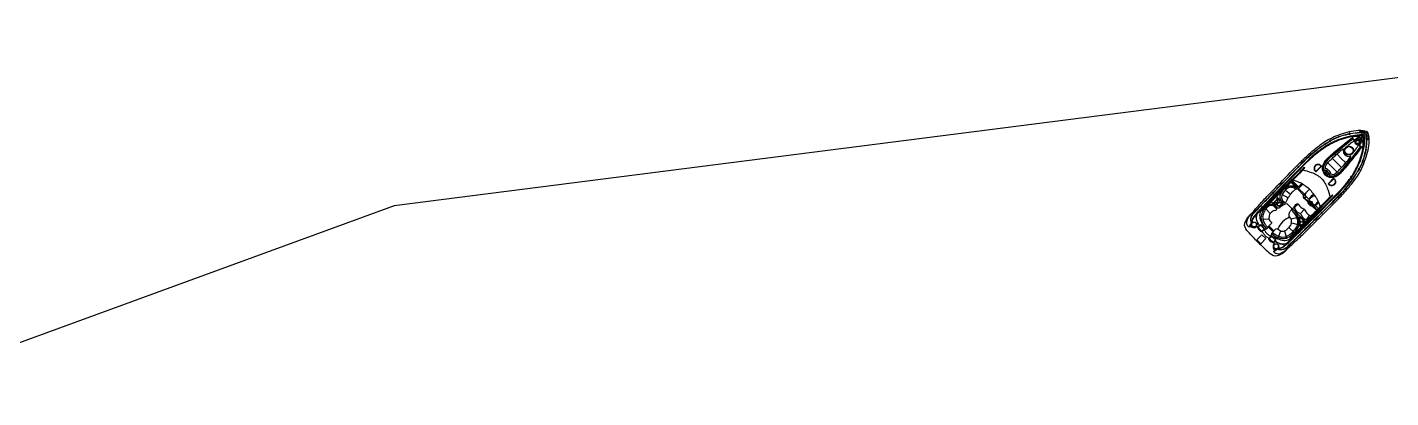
# Model space of a CAD drawing. Header units: metres. Extents: x 268124 to 271097, y 2138069 to 2140457.
# Drawn here: x 269612 to 270198, y 2138105 to 2138264 of the extents above; entities that cross this region are included whole.
import ezdxf

# ---------------------------------------------------------------- set-up
doc = ezdxf.new("R2010")
doc.units = ezdxf.units.M
doc.layers.add('village', color=3, linetype='Continuous')

msp = doc.modelspace()

# ---------------------------------------------------------------- linework, layer by layer
at = {"color": 32, "true_color": 0xcd6928}
for p, q in [((270176.33, 2138207.86), (270174.42, 2138209.76)), ((270172.5, 2138203.98), (270170.49, 2138205.97)), ((270174.42, 2138205.92), (270172.42, 2138207.9)), ((270172.5, 2138203.98), (270174.5, 2138202)), ((270174.42, 2138205.92), (270176.41, 2138203.95)), ((270176.33, 2138207.86), (270178.25, 2138205.97)), ((270157.64, 2138194.57), (270154.58, 2138197.59)), ((270158, 2138194.93), (270154.94, 2138197.96)), ((270150.91, 2138192.29), (270153.48, 2138190.9)), ((270152.3, 2138194.26), (270154.51, 2138192.47)), ((270143.93, 2138186.19), (270145.76, 2138184.16)), ((270158.73, 2138184.21), (270160.5, 2138186)), ((270161.2, 2138191.42), (270160.44, 2138190.66)), ((270160.44, 2138190.66), (270162.02, 2138189.11)), ((270160.44, 2138190.66), (270162.5, 2138189.54)), ((270163.06, 2138188.6), (270162.2, 2138189)), ((270163, 2138188.47), (270162.24, 2138188.82)), ((270162.38, 2138188.75), (270163.49, 2138187.65)), ((270163.2, 2138188.27), (270163.57, 2138187.49)), ((270163.34, 2138188.33), (270163.75, 2138187.46)), ((270163.85, 2138187.29), (270165.74, 2138185.43)), ((270164.27, 2138187.91), (270165.74, 2138185.43)), ((270142.62, 2138181.69), (270145.23, 2138181.92)), ((270154.73, 2138181.83), (270157.79, 2138182.65)), ((270154.89, 2138180.14), (270158.18, 2138179.29)), ((270155.87, 2138185.65), (270160.97, 2138180.61)), ((270137.84, 2138179.09), (270137.77, 2138179.06)), ((270144.9, 2138178.47), (270146.09, 2138177.29)), ((270145.23, 2138178.87), (270146.46, 2138177.66)), ((270147.01, 2138176.38), (270146.09, 2138177.29)), ((270147.37, 2138176.75), (270146.46, 2138177.66)), ((270150.19, 2138176.79), (270149.25, 2138173.83)), ((270151.88, 2138176.7), (270152.77, 2138173.66)), ((270153.85, 2138178.19), (270156.05, 2138176.06)), ((270147.98, 2138169.06), (270147.96, 2138168.98))]:
    msp.add_line(p, q, dxfattribs=at)
for points in [[(270140.64, 2138171.78, -0.01736), (270136.28, 2138176.3, -0.12634), (270134.77, 2138178.99, -0.172899), (270136.4, 2138182.75, -0.013884), (270138.7, 2138185.26, -0.008973), (270141.96, 2138188.88, -0.01509), (270145.77, 2138192.94, 0.002245), (270151.77, 2138199.09, -0.003342), (270158.45, 2138205.88, -0.016984), (270163.07, 2138210.28, -0.024546), (270166.82, 2138213.31, -0.067942), (270172.04, 2138216.61, -0.033948), (270175.99, 2138218.21, -0.022001), (270179.78, 2138219.39, -0.042872), (270183.63, 2138219.94, -0.059514), (270185.88, 2138219.81, -0.046364), (270186.96, 2138219.54, -0.104882), (270187.55, 2138219.2, -0.104882)], [(270140.64, 2138171.78, 0.01736), (270145.22, 2138167.46, 0.12634), (270147.92, 2138165.98, 0.172899), (270151.66, 2138167.65, 0.013884), (270154.15, 2138169.99, 0.008973), (270157.73, 2138173.28, 0.01509), (270161.75, 2138177.14, -0.002245), (270167.83, 2138183.2, 0.003342), (270174.55, 2138189.96, 0.016984), (270178.89, 2138194.63, 0.024546), (270181.88, 2138198.4, 0.067942), (270185.13, 2138203.66, 0.033948), (270186.69, 2138207.64, 0.022001), (270187.82, 2138211.43, 0.042872), (270188.33, 2138215.29, 0.059514), (270188.18, 2138217.54, 0.046364), (270187.89, 2138218.62, 0.104882), (270187.55, 2138219.2, 0.104882)], [(270142.7, 2138188.63, 0.006425), (270146.34, 2138192.41, 0.002217), (270152.33, 2138198.54, -0.003368), (270159.04, 2138205.41, -0.024633), (270163.37, 2138209.64, -0.015037), (270166.51, 2138212.11, -0.025439), (270168.33, 2138213.41, -0.013843), (270172.27, 2138215.87, -0.040266), (270176.28, 2138217.56, -0.016729), (270180.21, 2138218.59, -0.029739), (270184.34, 2138218.99, 0.01525), (270186.29, 2138218.93, -0.132389), (270186.63, 2138218.85, -0.028442), (270186.76, 2138218.79, -0.028442)], [(270142.76, 2138188.58, 0.006424), (270146.4, 2138192.36, 0.002217), (270152.38, 2138198.49, -0.003368), (270159.1, 2138205.36, -0.024633), (270163.42, 2138209.58, -0.015038), (270166.56, 2138212.05, -0.025461), (270168.37, 2138213.34, -0.013839), (270172.3, 2138215.81, -0.040238), (270176.3, 2138217.48, -0.016715), (270180.23, 2138218.51, -0.029693), (270184.34, 2138218.92, 0.015234), (270186.29, 2138218.85, -0.134036), (270186.6, 2138218.78, -0.024879), (270186.71, 2138218.73, -0.024879)], [(270157.42, 2138174.07, -0.006424), (270161.16, 2138177.76, -0.002217), (270167.23, 2138183.81, 0.003368), (270174.02, 2138190.6, 0.024633), (270178.19, 2138194.97, 0.015038), (270180.63, 2138198.14, 0.025461), (270181.9, 2138199.96, 0.013839), (270184.32, 2138203.92, 0.040238), (270185.96, 2138207.93, 0.016715), (270186.94, 2138211.87, 0.029693), (270187.3, 2138215.99, -0.015234), (270187.21, 2138217.94, 0.134036), (270187.14, 2138218.25, 0.024879), (270187.09, 2138218.35, 0.024879)], [(270157.47, 2138174.02, -0.006425), (270161.22, 2138177.7, -0.002217), (270167.28, 2138183.75, 0.003368), (270174.07, 2138190.54, 0.024633), (270178.25, 2138194.92, 0.015037), (270180.69, 2138198.09, 0.025439), (270181.97, 2138199.92, 0.013843), (270184.39, 2138203.88, 0.040266), (270186.03, 2138207.91, 0.016729), (270187.02, 2138211.86, 0.029739), (270187.38, 2138215.99, -0.01525), (270187.29, 2138217.94, 0.132389), (270187.21, 2138218.28, 0.028442), (270187.14, 2138218.41, 0.028442)], [(270164.3, 2138209.2, -0.031596), (270167.03, 2138211.44, -0.004928), (270168.96, 2138212.78, -0.02844), (270172.51, 2138214.83, -0.042875), (270176.34, 2138216.37, -0.035347), (270180.3, 2138217.49, -0.024093), (270184.08, 2138218.09, -0.079837), (270186.12, 2138218.14)], [(270164.35, 2138209.14, -0.031592), (270167.07, 2138211.38, -0.004926), (270169, 2138212.72, -0.028436), (270172.55, 2138214.76, -0.042895), (270176.36, 2138216.3, -0.035363), (270180.31, 2138217.42, -0.024111), (270184.09, 2138218.01, -0.077658), (270186.05, 2138218.07, -0.077658)], [(270164.4, 2138209.09, -0.031588), (270167.12, 2138211.32, -0.004924), (270169.05, 2138212.66, -0.028433), (270172.58, 2138214.69, -0.042917), (270176.39, 2138216.22, -0.035379), (270180.33, 2138217.34, -0.02413), (270184.1, 2138217.93, -0.075408), (270185.99, 2138218, -0.075408)], [(270164.51, 2138208.97, -0.031581), (270167.2, 2138211.19, -0.00492), (270169.13, 2138212.53, -0.028426), (270172.65, 2138214.56, -0.042959), (270176.44, 2138216.08, -0.035411), (270180.36, 2138217.19, -0.028829), (270183.52, 2138217.69, -0.092336), (270185.48, 2138217.49, -0.080328)], [(270177.58, 2138196.05, 0.031581), (270179.77, 2138198.77, 0.00492), (270181.08, 2138200.71, 0.028426), (270183.07, 2138204.25, 0.042959), (270184.55, 2138208.05, 0.035411), (270185.62, 2138211.99, 0.028829), (270186.08, 2138215.16, 0.092336), (270185.86, 2138217.11, 0.080328)], [(270177.69, 2138195.94, 0.031588), (270179.89, 2138198.68, 0.004924), (270181.21, 2138200.63, 0.028433), (270183.21, 2138204.19, 0.042917), (270184.7, 2138208.01, 0.035379), (270185.77, 2138211.96, 0.02413), (270186.32, 2138215.74, 0.075408), (270186.37, 2138217.62, 0.075408)], [(270177.75, 2138195.89, 0.031592), (270179.96, 2138198.64, 0.004926), (270181.27, 2138200.59, 0.028436), (270183.27, 2138204.15, 0.042895), (270184.77, 2138207.98, 0.035363), (270185.84, 2138211.95, 0.024111), (270186.4, 2138215.73, 0.077658), (270186.44, 2138217.69, 0.077658)], [(270177.8, 2138195.84, 0.031596), (270180.02, 2138198.59, 0.004928), (270181.34, 2138200.54, 0.02844), (270183.34, 2138204.12, 0.042875), (270184.84, 2138207.96, 0.035347), (270185.92, 2138211.93, 0.024093), (270186.47, 2138215.72, 0.079837), (270186.5, 2138217.76)], [(270181.09, 2138216.29), (270181.5, 2138215.82, 0.382221), (270182.15, 2138215.67), (270184.13, 2138217.02, 0.786544), (270184.08, 2138217.44), (270181.5, 2138217.35, 0.616464), (270181.09, 2138216.29, 3.844907)], [(270184.71, 2138212.71), (270184.24, 2138213.11, -0.382221), (270184.08, 2138213.77), (270185.4, 2138215.76, -0.786544), (270185.83, 2138215.71), (270185.76, 2138213.13, -0.616464), (270184.71, 2138212.71, -3.844907)], [(270164.3, 2138209.2), (270162.63, 2138207.66), (270160.75, 2138205.84), (270157.76, 2138202.78), (270153.64, 2138198.61), (270147.1, 2138191.85, -0.002601), (270143.58, 2138188.14, 0.004411), (270140.6, 2138184.98, 0.013009), (270138.64, 2138182.72, 0.113396), (270137.92, 2138181.19, 0.146005), (270138, 2138180.16, 1.595219)], [(270164.35, 2138209.14), (270162.68, 2138207.61), (270160.8, 2138205.78), (270157.82, 2138202.73), (270153.69, 2138198.56), (270147.15, 2138191.79, -0.002601), (270143.64, 2138188.08, 0.004411), (270140.65, 2138184.93, 0.013003), (270138.7, 2138182.67, 0.113337), (270138, 2138181.17, 0.144821), (270138.07, 2138180.2, 0.138987)], [(270164.4, 2138209.09), (270162.73, 2138207.55), (270160.85, 2138205.73), (270157.87, 2138202.67), (270153.75, 2138198.5), (270147.21, 2138191.74, -0.002601), (270143.69, 2138188.03, 0.00441), (270140.71, 2138184.88, 0.012997), (270138.76, 2138182.62, 0.113276), (270138.07, 2138181.15, 0.142458), (270138.14, 2138180.24, 0.142458)], [(270164.5, 2138208.97), (270162.84, 2138207.44), (270160.96, 2138205.62), (270157.98, 2138202.57), (270153.85, 2138198.4), (270147.32, 2138191.63, -0.002601), (270143.81, 2138187.92, 0.00441), (270140.82, 2138184.78, 0.002867), (270140.38, 2138184.29, 0.002867)], [(270144.33, 2138177.6), (270143.34, 2138178.57, -0.202722), (270141.37, 2138183.38, -0.178768), (270142.32, 2138185.72, 0.010028), (270145.61, 2138189.19, -0.005356), (270151.1, 2138194.83, -0.016605), (270155.65, 2138199.29, 0.018921), (270160.36, 2138203.94, -0.925873), (270160.57, 2138203.78, -0.041202), (270159.82, 2138202.87, -0.024461), (270157.16, 2138200.17, 0.012888), (270152.06, 2138194.95, -0.019359), (270148.99, 2138191.97, 0.002375), (270145.44, 2138188.52, -0.006386), (270143.25, 2138186.27, -0.013656), (270142.35, 2138185.38, -0.862706), (270142.16, 2138185.53, 0.648089)], [(270142.23, 2138185.49, -0.016488), (270142.38, 2138185.67, 0.010023), (270145.67, 2138189.13, -0.005356), (270151.16, 2138194.78, -0.016607), (270155.71, 2138199.24, 0.018921), (270160.41, 2138203.88, 0.01143), (270160.42, 2138203.89, -0.913283), (270160.5, 2138203.83, -0.041174), (270159.76, 2138202.92, -0.024478), (270157.11, 2138200.23, 0.012889), (270152, 2138195, -0.019362), (270148.94, 2138192.02, 0.002377), (270145.39, 2138188.58, -0.006391), (270143.2, 2138186.32, -0.013664), (270142.3, 2138185.44, 0.000701), (270142.3, 2138185.44, -0.819976), (270142.23, 2138185.49, -0.819976)], [(270165.45, 2138202.06), (270167.82, 2138204.46, 0.483063), (270165.15, 2138204.78, 0.50024), (270165.45, 2138202.06, 0.418424)], [(270162.96, 2138194.34, 0.033687), (270159.09, 2138197.16, 0.051879), (270155.51, 2138198.54, 1.92312)], [(270167.79, 2138199.23, 0.096403), (270163.63, 2138201.66, 0.040538), (270159.76, 2138202.8, 1.92312)], [(270167.79, 2138199.23, -0.096403), (270170.27, 2138195.1, -0.040538), (270171.45, 2138191.23, -1.92312)], [(270170.65, 2138196.91), (270173.03, 2138199.31, -0.483063), (270173.38, 2138196.64, -0.50024), (270170.65, 2138196.91, -0.418424)], [(270146.33, 2138175.62), (270147.41, 2138174.54, 0.202722), (270152.24, 2138172.64, 0.178768), (270154.57, 2138173.61, -0.010028), (270158, 2138176.93, 0.005356), (270163.58, 2138182.49, 0.016605), (270167.99, 2138187.09, -0.018921), (270172.58, 2138191.84, 0.925873), (270172.43, 2138192.05, 0.041202), (270171.52, 2138191.29, 0.024461), (270168.85, 2138188.6, -0.012888), (270163.69, 2138183.44, 0.019359), (270160.74, 2138180.35, -0.002375), (270157.34, 2138176.76, 0.006386), (270155.1, 2138174.54, 0.013656), (270154.23, 2138173.63, 0.862706), (270154.38, 2138173.45, -0.648089)], [(270177.8, 2138195.84), (270176.29, 2138194.15), (270174.48, 2138192.25), (270171.46, 2138189.23), (270167.33, 2138185.06), (270160.64, 2138178.45, 0.002601), (270156.97, 2138174.9, -0.004411), (270153.85, 2138171.87, -0.013009), (270151.61, 2138169.89, -0.113396), (270150.08, 2138169.16, -0.146005), (270149.05, 2138169.23, -1.595219)], [(270177.75, 2138195.89), (270176.23, 2138194.21), (270174.43, 2138192.31), (270171.4, 2138189.29), (270167.28, 2138185.12), (270160.59, 2138178.5, 0.002601), (270156.92, 2138174.95, -0.004411), (270153.8, 2138171.93, -0.013003), (270151.56, 2138169.95, -0.113337), (270150.07, 2138169.23, -0.144821), (270149.1, 2138169.3, -0.138987)], [(270177.69, 2138195.94), (270176.17, 2138194.26), (270174.37, 2138192.36), (270171.35, 2138189.34), (270167.23, 2138185.17), (270160.53, 2138178.56, 0.002601), (270156.86, 2138175.01, -0.00441), (270153.75, 2138171.99, -0.012997), (270151.51, 2138170.01, -0.113276), (270150.05, 2138169.31, -0.142458), (270149.14, 2138169.36, -0.142458)], [(270177.58, 2138196.05), (270176.06, 2138194.36), (270174.26, 2138192.47), (270171.24, 2138189.45), (270167.12, 2138185.28), (270160.43, 2138178.67, 0.002601), (270156.75, 2138175.12, -0.00441), (270153.64, 2138172.1, -0.002867), (270153.16, 2138171.65, -0.002867)], [(270154.34, 2138173.51, 0.016488), (270154.51, 2138173.67, -0.010023), (270157.94, 2138176.99, 0.005356), (270163.53, 2138182.54, 0.016607), (270167.94, 2138187.14, -0.018921), (270172.53, 2138191.9, -0.01143), (270172.53, 2138191.9, 0.913283), (270172.47, 2138191.99, 0.041174), (270171.58, 2138191.24, 0.024478), (270168.91, 2138188.55, -0.012889), (270163.74, 2138183.39, 0.019362), (270160.8, 2138180.29, -0.002377), (270157.39, 2138176.71, 0.006391), (270155.16, 2138174.49, 0.013664), (270154.29, 2138173.58, -0.000701), (270154.29, 2138173.58, 0.819976), (270154.34, 2138173.51, 0.819976)], [(270160.38, 2138192.35), (270160.13, 2138192.1, 0.516839), (270160.44, 2138190.66, 0.282905)], [(270161.05, 2138193.03), (270160.38, 2138192.35, 0.545737), (270160.7, 2138190.92, 0.282905)], [(270162.62, 2138194.61), (270161.05, 2138193.03, 0.462925), (270161.2, 2138191.42), (270162.54, 2138190.24)], [(270162.96, 2138194.34, -0.033687), (270165.82, 2138190.5, -0.051879), (270167.24, 2138186.94, -1.92312)], [(270142.7, 2138188.63, -0.002942), (270140.06, 2138185.88, 0.002013), (270138.38, 2138184.11, 0.130442), (270137.48, 2138182.58, 0.261246), (270137.7, 2138179.92, 0.209197)], [(270142.76, 2138188.58, -0.002941), (270140.11, 2138185.82, 0.002014), (270138.44, 2138184.06, 0.130992), (270137.55, 2138182.55, 0.261832), (270137.76, 2138179.97, 0.261832)], [(270141.29, 2138178.92, -0.043334), (270140.36, 2138180.47, -0.18333), (270139.97, 2138183.36, -0.123985), (270141.1, 2138185.19, 0.015377), (270142.09, 2138186.35)], [(270155.28, 2138186.19), (270153.07, 2138188.38, 0.158322), (270149.96, 2138186.74, -0.417676), (270148.79, 2138186.66), (270146.18, 2138189.24)], [(270146.33, 2138175.62), (270146.72, 2138176.09), (270148.02, 2138177.41, -0.448043), (270149.26, 2138177.43, 0.025561), (270150.04, 2138176.88, 0.15676), (270151.1, 2138176.61, 0.144288), (270151.91, 2138176.72, 0.079427), (270153.22, 2138177.56, 0.054179), (270154.39, 2138178.86, 0.127294), (270154.89, 2138180.17, -0.025195), (270154.95, 2138181.13, 0.112656), (270154.73, 2138181.84, 0.061652), (270154.17, 2138182.59, -0.222278), (270153.89, 2138183.3, -0.049109), (270153.94, 2138184.04, -0.09997), (270154.17, 2138184.79, -0.045992), (270154.87, 2138185.73), (270155.28, 2138186.19)], [(270148.49, 2138191.48), (270150.81, 2138189.18, -0.406088), (270150.49, 2138187.22)], [(270155.28, 2138186.19, -0.291269), (270155.88, 2138186.69, -0.299867), (270156.28, 2138186.39, 0.273478), (270158.37, 2138184.39, -0.28657), (270158.94, 2138183.87, 0.198759), (270160.91, 2138181.62, -0.45148), (270161.34, 2138181.01, -1.463971)], [(270155.87, 2138186.69, -0.164009), (270157.28, 2138188.41, -0.407559), (270158, 2138188.12, 0.20466), (270160.15, 2138186.18, -0.28657), (270160.71, 2138185.66, 0.198759), (270162.69, 2138183.42, -0.45148), (270163.11, 2138182.8, -1.463971)], [(270136.63, 2138178.35, -0.164393), (270135.88, 2138179.29, -0.188684), (270135.82, 2138181.2, -0.10758), (270137.67, 2138184.17)], [(270141.23, 2138178.88, -0.043195), (270140.3, 2138180.44, -0.183415), (270139.89, 2138183.38, -0.094511), (270140.69, 2138184.86)], [(270147.26, 2138167.83, 0.164393), (270148.21, 2138167.09, 0.188684), (270150.12, 2138167.06, 0.10758), (270153.07, 2138168.94)], [(270147.74, 2138172.44, 0.043195), (270149.31, 2138171.52, 0.183415), (270152.26, 2138171.15, 0.094511), (270153.73, 2138171.97)], [(270147.78, 2138172.51, 0.043334), (270149.34, 2138171.59, 0.18333), (270152.24, 2138171.23, 0.123985), (270154.05, 2138172.38, -0.015377), (270155.2, 2138173.38)], [(270157.47, 2138174.02, 0.002942), (270154.75, 2138171.35, -0.002013), (270153, 2138169.65, -0.130442), (270151.48, 2138168.73, -0.261246), (270148.82, 2138168.92, -0.209197)], [(270157.42, 2138174.07, 0.002941), (270154.7, 2138171.4, -0.002014), (270152.95, 2138169.71, -0.130992), (270151.45, 2138168.8, -0.261832), (270148.87, 2138168.99, -0.261832)]]:
    msp.add_lwpolyline(points, format="xyb", dxfattribs=at)
for points in [[(270181.23, 2138216.42), (270181.65, 2138215.94, 0.383069), (270182.05, 2138215.84), (270184.05, 2138217.2, 0.853636), (270184.06, 2138217.25), (270181.51, 2138217.16, 0.613527)], [(270184.83, 2138212.85), (270184.35, 2138213.26, -0.383069), (270184.25, 2138213.67), (270185.58, 2138215.68, -0.853636), (270185.64, 2138215.69), (270185.57, 2138213.14, -0.613527)], [(270165.43, 2138202.26), (270167.62, 2138204.48, 0.460147), (270165.25, 2138204.67, 0.47706)], [(270170.85, 2138196.89), (270173.05, 2138199.12, -0.460147), (270173.26, 2138196.75, -0.47706)], [(270158.85, 2138182.48, 0.917705), (270158.29, 2138181.91, -0.209704), (270158.35, 2138179.3, 0.850912), (270158.9, 2138178.9), (270160.2, 2138180.21, 0.435659), (270160.22, 2138180.96)]]:
    msp.add_lwpolyline(points, format="xyb", close=True, dxfattribs=at)
for points in [[(270187.2, 2138219.23), (270183.87, 2138215.87)], [(270183.9, 2138215.89), (270187.2, 2138219.23)], [(270187.58, 2138218.85), (270184.26, 2138215.49)], [(270184.28, 2138215.52), (270187.58, 2138218.85)], [(270160.57, 2138207), (270160.48, 2138207.1), (270159.45, 2138206.06), (270159.55, 2138205.96)], [(270159.61, 2138205.9), (270159.68, 2138205.83), (270160.71, 2138206.87), (270160.63, 2138206.95)], [(270155.7, 2138198.49), (270155.42, 2138198.2), (270157.97, 2138195.68), (270159.3, 2138197.03)], [(270146.82, 2138192.89), (270146.75, 2138192.96), (270145.76, 2138191.97), (270145.85, 2138191.88)], [(270145.9, 2138191.83), (270145.96, 2138191.78), (270146.94, 2138192.77), (270146.87, 2138192.84)], [(270160.13, 2138192.1), (270157.64, 2138194.57), (270159.77, 2138196.72)], [(270160.5, 2138192.46), (270158, 2138194.93)], [(270174.56, 2138191.11), (270174.49, 2138191.19), (270175.52, 2138192.23), (270175.59, 2138192.15)], [(270175.65, 2138192.09), (270175.74, 2138192), (270174.72, 2138190.96), (270174.61, 2138191.06)], [(270165.07, 2138187.78), (270166.57, 2138186.26)], [(270139.7, 2138185.5), (270139.6, 2138185.6), (270138.6, 2138184.59), (270138.72, 2138184.47)], [(270138.78, 2138184.42), (270138.81, 2138184.38), (270139.81, 2138185.39), (270139.75, 2138185.44)], [(270160.64, 2138177.25), (270160.58, 2138177.31), (270161.57, 2138178.3), (270161.64, 2138178.24)], [(270161.69, 2138178.18), (270161.76, 2138178.11), (270160.78, 2138177.12), (270160.69, 2138177.2)], [(270153.3, 2138170.05), (270153.27, 2138170.09), (270154.26, 2138171.09), (270154.32, 2138171.03)], [(270154.38, 2138170.98), (270154.47, 2138170.88), (270153.48, 2138169.88), (270153.36, 2138169.99)]]:
    msp.add_lwpolyline(points, dxfattribs=at)
for points in [[(270148.28, 2138189.11), (270147.16, 2138188.64), (270148.13, 2138187.9)], [(270148.7, 2138189.53), (270149.16, 2138190.66), (270149.91, 2138189.7)], [(270140.03, 2138172.87), (270142.21, 2138175.08), (270143.93, 2138173.38), (270141.75, 2138171.18)], [(270141.92, 2138176.43), (270143.4, 2138177.46), (270141.89, 2138179.3), (270140.36, 2138178.31)], [(270141.93, 2138176.53), (270143.29, 2138177.47), (270141.87, 2138179.2), (270140.47, 2138178.3)], [(270145.28, 2138173.1), (270146.29, 2138174.59), (270148.16, 2138173.1), (270147.18, 2138171.56)], [(270145.39, 2138173.12), (270146.31, 2138174.48), (270148.06, 2138173.09), (270147.17, 2138171.68)]]:
    msp.add_lwpolyline(points, close=True, dxfattribs=at)
for centre, radius in [((270183.25, 2138214.97), 0.771), ((270183.36, 2138214.86), 0.771), ((270184.62, 2138219.37), 0.313), ((270185.86, 2138219.37), 0.349), ((270187.74, 2138217.51), 0.349), ((270187.75, 2138216.27), 0.313), ((270179.64, 2138211.2), 1.9), ((270179.64, 2138211.2), 1.9), ((270179.64, 2138211.2), 1.74), ((270179.64, 2138211.2), 1.74), ((270169.61, 2138201.81), 0.305), ((270170.36, 2138201.07), 0.305), ((270148.88, 2138188.93), 0.163), ((270138.87, 2138179.44), 1.09), ((270138.87, 2138179.44), 1.01), ((270158.63, 2138182.14), 0.304), ((270158.92, 2138180.68), 0.197), ((270159.84, 2138180.64), 0.304), ((270158.76, 2138179.26), 0.304), ((270148.33, 2138170.09), 1.09), ((270148.33, 2138170.09), 1.01)]:
    msp.add_circle(centre, radius, dxfattribs=at)
for centre, radius, start, end in [((270171.62, 2138215.46), 0.237, 36.93145, 205.02713), ((270171.62, 2138215.46), 0.237, 223.66218, 18.29639), ((270192.21, 2138197.98), 20.14, 118.64299, 133.7138), ((270179.88, 2138218.46), 0.237, 25.54603, 180.68808), ((270179.88, 2138218.46), 0.237, 199.32585, 6.90826), ((270183.25, 2138214.97), 1.13, 55.19958, 27.64913), ((270183.36, 2138214.86), 1.13, 62.98208, 35.43163), ((270187.13, 2138218.78), 0.456, 9.22296, 81.40825), ((270187.13, 2138218.78), 0.456, 9.22296, 81.40825), ((270163.09, 2138209.36), 0.237, 46.63517, 217.04175), ((270163.09, 2138209.36), 0.237, 235.70064, 27.97627), ((270177.02, 2138211.72), 0.202, 344.51021, 130.97795), ((270179.42, 2138211.08), 2.28, 165.25483, 227.05595), ((270179.52, 2138210.99), 2.28, 223.57526, 285.37637), ((270166.28, 2138223.63), 20.14, 316.91741, 331.98822), ((270186.89, 2138211.52), 0.237, 83.72294, 251.30536), ((270186.89, 2138211.52), 0.237, 269.94313, 65.08518), ((270157.9, 2138204.23), 0.237, 50.34571, 220.44482), ((270157.9, 2138204.23), 0.237, 239.105, 31.68553), ((270168.82, 2138200.68), 2.89, 39.58912, 76.19146), ((270180.18, 2138208.59), 0.202, 319.65326, 106.121), ((270183.98, 2138203.23), 0.237, 72.33481, 226.96903), ((270183.98, 2138203.23), 0.237, 245.60409, 53.69976), ((270168.71, 2138200.62), 2.15, 36.60406, 87.81118), ((270168.71, 2138200.62), 2.3, 36.60406, 84.35382), ((270169.18, 2138200.16), 2.15, 2.82003, 54.02715), ((270169.18, 2138200.16), 2.3, 6.27739, 54.02715), ((270169.23, 2138200.27), 2.89, 14.43975, 51.04209), ((270177.98, 2138194.64), 0.237, 62.65493, 214.93057), ((270177.98, 2138194.64), 0.237, 233.58946, 43.99604), ((270145.96, 2138191.83), 3.12, 282.78416, 344.67164), ((270158.37, 2138185.83), 2.24, 98.51563, 162.71978), ((270165.96, 2138191.22), 3.55, 195.94058, 209.29159), ((270163.15, 2138188.42), 0.166, 135.31561, 315.31561), ((270164.24, 2138188.25), 1.24, 140.91813, 166.91099), ((270165.96, 2138191.22), 3.55, 215.26472, 219.50463), ((270162.97, 2138189.51), 1.24, 283.72022, 311.36031), ((270164.24, 2138188.25), 1.24, 131.43104, 131.70035), ((270163.62, 2138188.89), 0.347, 326.1179, 124.46347), ((270165.96, 2138191.22), 3.55, 230.2181, 236.55741), ((270162.97, 2138189.51), 1.24, 318.93086, 319.20016), ((270165.96, 2138191.22), 3.55, 240.7498, 255.50561), ((270172.9, 2138189.39), 0.237, 58.94568, 211.52621), ((270172.9, 2138189.39), 0.237, 230.18639, 40.2855), ((270139.96, 2138177.24), 3.52, 121.31127, 161.64689), ((270159.02, 2138172.66), 11.17, 116.21512, 153.68771), ((270160.35, 2138183.87), 2.24, 281.94005, 350.08755), ((270167.85, 2138184.35), 0.237, 56.53761, 212.78674), ((270167.85, 2138184.35), 0.237, 231.41094, 37.91341), ((270139.69, 2138176.62), 3.52, 127.44098, 150.67352), ((270138.87, 2138179.44), 1.32, 181.08819, 325.98979), ((270138.87, 2138179.44), 1.17, 199.03991, 325.98979), ((270148.33, 2138170.09), 1.32, 124.64142, 269.54302), ((270148.33, 2138170.09), 1.17, 124.64142, 251.5913), ((270146.11, 2138171.16), 3.52, 288.98432, 329.31994), ((270145.5, 2138170.88), 3.52, 299.95769, 323.19023)]:
    msp.add_arc(centre, radius, start, end, dxfattribs=at)
for start_param, end_param in [(0.830012, 1.576846), (4.712389, 5.232342)]:
    msp.add_ellipse((270163.81, 2138189.02), major_axis=(2.91, 2.95), ratio=0.425319, start_param=start_param, end_param=end_param, dxfattribs=at)
for centre, major_axis, ratio in [((270149.66, 2138188.19), (0.797, 0.737), 0.758117), ((270163.15, 2138188.42), (1, -0.99), 0.533092)]:
    msp.add_ellipse(centre, major_axis=major_axis, ratio=ratio, dxfattribs=at)
for points, knots in [([(270169.41, 2138200.86), (270168.56, 2138201.86), (270167.91, 2138203.17), (270168.63, 2138205.77), (270169.5, 2138206.87), (270172.19, 2138209.75), (270174.25, 2138211.25), (270177.75, 2138214.22), (270179.3, 2138215.42), (270180.93, 2138216.65)], [0, 0, 0, 0, 0.0462196, 0.0462196, 0.0924392, 0.0924392, 0.1947325, 0.1947325, 0.2709084, 0.2709084, 0.2709084, 0.2709084]), ([(270169.47, 2138200.91), (270168.59, 2138201.94), (270167.98, 2138203.29), (270168.8, 2138205.92), (270169.72, 2138207.02), (270172.46, 2138209.87), (270174.52, 2138211.39), (270177.94, 2138214.27), (270179.41, 2138215.4), (270180.94, 2138216.57)], [0, 0, 0, 0, 0.0480884, 0.0480884, 0.0961768, 0.0961768, 0.1985377, 0.1985377, 0.2704106, 0.2704106, 0.2704106, 0.2704106]), ([(270169.65, 2138201.06), (270168.75, 2138202.11), (270168.21, 2138203.44), (270169.16, 2138206.06), (270170.13, 2138207.14), (270172.96, 2138210), (270175.06, 2138211.57), (270178.4, 2138214.33), (270179.72, 2138215.35), (270181.04, 2138216.35)], [0, 0, 0, 0, 0.0508337, 0.0508337, 0.1016674, 0.1016674, 0.2060328, 0.2060328, 0.2709084, 0.2709084, 0.2709084, 0.2709084]), ([(270168.8, 2138202.77), (270168.7, 2138203.04), (270168.41, 2138204.25), (270169.94, 2138207.18), (270173.5, 2138210.02), (270177.28, 2138213.4), (270179.98, 2138215.45), (270181.08, 2138216.29)], [0.0234044, 0.0234044, 0.0234044, 0.0234044, 0.0350942, 0.0739111, 0.138251, 0.2165713, 0.2709084, 0.2709084, 0.2709084, 0.2709084]), ([(270168.94, 2138202.91), (270168.77, 2138203.42), (270168.73, 2138203.94), (270169.18, 2138205.59), (270170.02, 2138206.67), (270171.7, 2138208.41), (270172.63, 2138209.15), (270175.4, 2138211.49), (270177.22, 2138213.11), (270179.81, 2138215.13), (270180.49, 2138215.65), (270181.18, 2138216.17)], [0.0248254, 0.0248254, 0.0248254, 0.0248254, 0.0474598, 0.0474598, 0.0949196, 0.0949196, 0.1423794, 0.1423794, 0.237299, 0.237299, 0.2709084, 0.2709084, 0.2709084, 0.2709084]), ([(270169.51, 2138203.49), (270169.18, 2138205.05), (270171.13, 2138206.59), (270172.84, 2138208.36), (270175.27, 2138210.49), (270176.9, 2138211.87)], [0.0313661, 0.0313661, 0.0313661, 0.0313661, 0.1084744, 0.1084744, 0.1920729, 0.1920729, 0.1920729, 0.1920729]), ([(270169.41, 2138200.86), (270170.42, 2138200.02), (270171.74, 2138199.38), (270174.33, 2138200.14), (270175.42, 2138201.02), (270178.27, 2138203.74), (270179.75, 2138205.82), (270182.67, 2138209.35), (270183.86, 2138210.91), (270185.07, 2138212.55)], [0, 0, 0, 0, 0.0462196, 0.0462196, 0.0924392, 0.0924392, 0.1947325, 0.1947325, 0.2709084, 0.2709084, 0.2709084, 0.2709084]), ([(270169.46, 2138200.92), (270170.5, 2138200.05), (270171.85, 2138199.45), (270174.48, 2138200.31), (270175.56, 2138201.24), (270178.39, 2138204.01), (270179.88, 2138206.08), (270182.72, 2138209.54), (270183.84, 2138211.02), (270184.99, 2138212.56)], [0, 0, 0, 0, 0.0480884, 0.0480884, 0.0961768, 0.0961768, 0.1985377, 0.1985377, 0.2704106, 0.2704106, 0.2704106, 0.2704106]), ([(270169.61, 2138201.1), (270170.67, 2138200.21), (270172, 2138199.69), (270174.61, 2138200.67), (270175.68, 2138201.66), (270178.51, 2138204.52), (270180.06, 2138206.63), (270182.78, 2138210), (270183.78, 2138211.33), (270184.77, 2138212.66)], [0, 0, 0, 0, 0.0508337, 0.0508337, 0.1016674, 0.1016674, 0.2060328, 0.2060328, 0.2709084, 0.2709084, 0.2709084, 0.2709084]), ([(270171.32, 2138200.27), (270171.6, 2138200.17), (270172.81, 2138199.9), (270175.72, 2138201.46), (270178.52, 2138205.05), (270181.86, 2138208.87), (270183.88, 2138211.59), (270184.71, 2138212.7)], [0.0234044, 0.0234044, 0.0234044, 0.0234044, 0.0350942, 0.0739111, 0.138251, 0.2165713, 0.2709084, 0.2709084, 0.2709084, 0.2709084]), ([(270171.46, 2138200.41), (270171.98, 2138200.25), (270172.5, 2138200.21), (270174.14, 2138200.68), (270175.21, 2138201.54), (270176.93, 2138203.23), (270177.66, 2138204.17), (270179.97, 2138206.96), (270181.57, 2138208.81), (270183.56, 2138211.42), (270184.08, 2138212.11), (270184.59, 2138212.8)], [0.0248254, 0.0248254, 0.0248254, 0.0248254, 0.0474598, 0.0474598, 0.0949196, 0.0949196, 0.1423794, 0.1423794, 0.237299, 0.237299, 0.2709084, 0.2709084, 0.2709084, 0.2709084]), ([(270172.04, 2138201), (270173.61, 2138200.68), (270175.12, 2138202.64), (270176.87, 2138204.38), (270178.98, 2138206.82), (270180.34, 2138208.47)], [0.0313661, 0.0313661, 0.0313661, 0.0313661, 0.1084744, 0.1084744, 0.1920729, 0.1920729, 0.1920729, 0.1920729]), ([(270150.35, 2138188.83), (270150.1, 2138189.09), (270149.45, 2138188.99), (270148.74, 2138188.14), (270148.8, 2138187.58), (270149.52, 2138187.29), (270150.19, 2138187.62), (270150.53, 2138188.38), (270150.5, 2138188.67), (270150.35, 2138188.83)], [0, 0, 0, 0, 1.743273, 1.743273, 3.486547, 3.486547, 5.22982, 5.22982, 6.283185, 6.283185, 6.283185, 6.283185]), ([(270164.04, 2138187.53), (270164.15, 2138187.65), (270164.17, 2138187.94), (270163.63, 2138188.97), (270162.59, 2138189.51), (270162.03, 2138189.18), (270162.29, 2138188.3), (270163.42, 2138187.44), (270163.9, 2138187.39), (270164.04, 2138187.53)], [0, 0, 0, 0, 1.031451, 1.031451, 2.992455, 2.992455, 4.95346, 4.95346, 6.283185, 6.283185, 6.283185, 6.283185]), ([(270146.72, 2138176.09), (270148.07, 2138174.95), (270149.51, 2138174.17), (270152.6, 2138173.99), (270154, 2138174.8), (270156.36, 2138177.27), (270157.6, 2138178.55), (270157.73, 2138181.52), (270157.1, 2138183.27), (270155.75, 2138184.95), (270155.33, 2138185.32), (270154.87, 2138185.73)], [0, 0, 0, 0, 0.0684102, 0.0684102, 0.1368204, 0.1368204, 0.2052306, 0.2052306, 0.2736407, 0.2736407, 0.2974604, 0.2974604, 0.2974604, 0.2974604]), ([(270144.38, 2138175.56), (270144.23, 2138175.71), (270143.98, 2138175.97), (270143.68, 2138176.42), (270143.51, 2138176.88), (270143.23, 2138176.99), (270143.12, 2138177.03)], [0, 0, 0, 0, 0.00840925, 0.01405459, 0.02148076, 0.02583256, 0.02583256, 0.02583256, 0.02583256]), ([(270144.38, 2138175.56), (270144.54, 2138175.41), (270144.8, 2138175.16), (270145.26, 2138174.86), (270145.72, 2138174.7), (270145.83, 2138174.42), (270145.87, 2138174.31)], [0, 0, 0, 0, 0.00840925, 0.01405459, 0.02148076, 0.02583256, 0.02583256, 0.02583256, 0.02583256])]:
    msp.add_open_spline(points, degree=3, knots=knots, dxfattribs=at)
for points in [[(270156.35, 2138194.94), (270156.57, 2138194.75), (270156.89, 2138194.55), (270157.13, 2138194.81), (270156.75, 2138195.29), (270155.7, 2138195.92), (270154.23, 2138196.08), (270152.77, 2138195.42), (270151.62, 2138194.5), (270150.57, 2138193.09), (270150.03, 2138191.47), (270150.19, 2138190.37), (270150.97, 2138189.17), (270151.44, 2138188.75), (270151.74, 2138188.69), (270151.86, 2138188.99), (270151.64, 2138189.25), (270150.94, 2138190.13), (270150.68, 2138190.95), (270150.76, 2138191.85), (270151.09, 2138192.67), (270151.71, 2138193.58), (270152.41, 2138194.36), (270153.2, 2138194.93), (270154.1, 2138195.38), (270155.09, 2138195.41), (270156.06, 2138195.14), (270156.35, 2138194.94)], [(270151.85, 2138188.85), (270152.24, 2138188.9), (270152.59, 2138189.13), (270152.92, 2138189.81), (270153.17, 2138190.36), (270153.66, 2138191.19), (270154.46, 2138192.41), (270154.95, 2138192.99), (270155.48, 2138193.58), (270155.95, 2138193.98), (270156.41, 2138194.31), (270156.72, 2138194.62)], [(270148.48, 2138186.28), (270148.48, 2138185.88), (270148.06, 2138185.54), (270147.38, 2138185.39), (270146.71, 2138185.08), (270145.9, 2138184.35), (270145.5, 2138183.69), (270145.28, 2138182.67), (270145.24, 2138181.89), (270145.65, 2138181.03), (270146.09, 2138180.57), (270146.36, 2138180.22), (270146.25, 2138179.88), (270145.75, 2138179.34), (270144.78, 2138178.3), (270144.31, 2138177.76), (270143.71, 2138178.27), (270142.82, 2138179.47), (270142.35, 2138180.53), (270142, 2138181.8), (270142.01, 2138183.17), (270142.32, 2138184.36), (270142.79, 2138185.41), (270143.41, 2138186.37), (270144.24, 2138187.24), (270145.24, 2138187.94), (270145.9, 2138188.13), (270146.6, 2138188.15), (270147.56, 2138187.83), (270148.01, 2138187.43), (270148.54, 2138186.91), (270148.75, 2138186.53), (270148.48, 2138186.28), (270148.19, 2138186.49), (270147.63, 2138187.08), (270147.05, 2138187.48), (270146.33, 2138187.65), (270145.68, 2138187.59), (270145.01, 2138187.21), (270143.97, 2138186.24), (270143.33, 2138185.24), (270142.87, 2138184.24), (270142.59, 2138183.33), (270142.53, 2138182.65), (270142.6, 2138181.8), (270142.87, 2138180.83), (270143.18, 2138180.15), (270143.65, 2138179.44), (270144.09, 2138178.89), (270144.42, 2138178.51), (270144.65, 2138178.22), (270144.58, 2138177.99)], [(270146.33, 2138175.62), (270147.72, 2138174.55), (270149.59, 2138173.73), (270151.26, 2138173.46), (270153.18, 2138173.81), (270154.6, 2138174.65), (270156.21, 2138176.23), (270157.7, 2138178.06), (270158.27, 2138179.87), (270158, 2138181.96), (270157.38, 2138183.64), (270156.3, 2138185.22), (270155.28, 2138186.19)], [(270138.96, 2138178.12), (270138.46, 2138178.1), (270137.65, 2138178.37), (270137.23, 2138178.59), (270136.86, 2138178.53), (270136.63, 2138178.35)], [(270143.57, 2138174.74), (270143.14, 2138175.22), (270142.9, 2138175.58), (270142.6, 2138176.06), (270142.15, 2138176.26), (270141.29, 2138176.82), (270140.63, 2138177.69), (270140.4, 2138178.24), (270140.19, 2138178.52), (270139.78, 2138178.83)], [(270144.33, 2138177.6), (270143.8, 2138177.39), (270143.15, 2138177.05), (270142.06, 2138176.3)], [(270143.57, 2138174.74), (270144.06, 2138174.31), (270144.42, 2138174.08), (270144.91, 2138173.78), (270145.11, 2138173.33), (270145.68, 2138172.47), (270146.56, 2138171.83), (270147.11, 2138171.61), (270147.4, 2138171.4), (270147.71, 2138170.99)], [(270146.33, 2138175.62), (270146.22, 2138175), (270145.89, 2138174.34), (270145.15, 2138173.24)], [(270147.01, 2138170.16), (270146.99, 2138169.67), (270147.27, 2138168.86), (270147.5, 2138168.44), (270147.43, 2138168.07), (270147.26, 2138167.83)]]:
    msp.add_spline(points, degree=3, dxfattribs=at)
for points in [[(270164.42, 2138192.52), (270163.71, 2138191.99), (270163, 2138191.27), (270162.43, 2138190.35)], [(270166.6, 2138188.82), (270166.19, 2138188.4), (270165.72, 2138188), (270165.16, 2138187.65)]]:
    msp.add_open_spline(points, degree=3, dxfattribs=at)
at = {"layer": 'village', "color": 3}
for p, q in [((270370.22, 2138264.17), (269769.44, 2138187.44)), ((269769.44, 2138187.44), (269543.81, 2138105.06))]:
    msp.add_line(p, q, dxfattribs=at)

doc.saveas('drawing.dxf')
